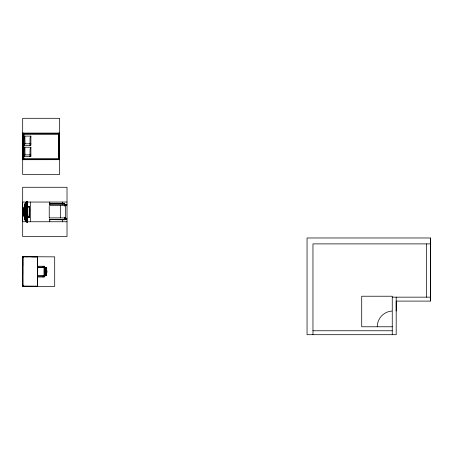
<?xml version="1.0" encoding="UTF-8"?>
<svg xmlns="http://www.w3.org/2000/svg" width="453" height="453" viewBox="0 0 453 453"><rect width="100%" height="100%" fill="white"/><g stroke="black" fill="none" stroke-linecap="round" stroke-linejoin="round"><path stroke-width="0.68" d="M22.684 159.683L22.684 118.301L59.626 118.301L59.626 174.456L22.684 174.456L22.718 133.046L22.718 159.716L59.615 159.683L59.575 133.08L22.684 133.08M25.855 219.965C26.325 219.286 25.747 215.871 25.091 217.366M25.091 208.805L25.81 208.856L25.091 208.856L25.81 208.595L25.074 208.516L25.096 208.006L25.793 207.955L25.855 209.167L25.074 209.15L25.074 206.172L25.815 206.149L25.074 206.172M25.096 216.517C27.327 216.291 24.428 213.697 25.136 216.16C26.229 216.24 24.496 215.571 25.175 216.811M25.091 214.173L25.804 214.173C25.379 212.689 24.813 214.144 25.091 214.971M25.096 217.151L25.838 217.151L25.855 215.883L25.855 209.954L25.091 210.135L25.102 209.178M25.091 213.748L25.798 213.59L25.091 213.907L25.079 210.532L25.815 210.509C26.268 212.055 24.411 211.392 25.091 210.135M25.091 210.345C26.761 210.452 24.881 209.58 25.085 210.56C24.683 212.231 26.206 208.442 25.091 209.711M25.844 209.127L25.855 202.734L26.778 201.698L25.855 202.734L25.855 212.361L25.079 212.361L25.079 213.878M26.801 201.727L26.897 201.727C25.838 201.959 27.361 201.438 26.959 202.197L27.129 222.219M27.254 222.23L27.271 201.71L27.31 202.802M27.208 222.208L27.31 220.356M27.31 203.182L27.31 203.901M27.31 202.548L27.271 201.71L27.31 204.014M27.429 202.117L27.429 222.049L27.412 221.738L27.129 222.202M37.418 273.38L37.463 274.688L37.457 256.715L37.463 286.296L37.48 256.709L37.486 286.296L22.661 286.438L22.678 285.243L22.786 286.285L37.554 286.443L37.554 285.248L37.503 286.319L36.45 286.443L37.554 286.443L37.576 285.866M396.194 311.007L396.194 301.313M396.194 301.098L430.35 301.098L430.35 237.978L307.049 237.978L307.049 334.699L396.194 334.699L396.194 297.157M25.079 203.352L25.079 210.226L25.815 210.13M25.119 203.946L25.079 203.567M25.798 208.165L25.096 208.221C27.678 208.725 22.984 208.539 25.804 207.74M25.861 220.928L25.855 218.589L25.487 218.589M25.091 212.259C26.738 212.004 24.666 212.808 25.074 211.8C27.797 212.582 24.439 213.612 25.091 213.323M25.108 205.351C26.636 205.385 24.79 204.988 25.085 205.883C27.084 205.713 25.068 204.303 25.096 203.669M25.855 203.42L25.804 207.259L25.085 207.259L25.079 206.443L25.81 206.466L25.108 206.568M27.31 220.866L27.271 222.027L27.31 221.698M37.423 285.594L37.486 286.296L22.746 286.279L37.418 286.302L37.474 256.726L22.741 256.715L22.746 257.751L22.797 256.709L54.7 256.857L54.7 286.415L22.684 286.415L22.684 256.857M22.769 285.243L22.741 286.29L23.805 286.438L22.661 286.438L22.684 285.265M25.079 212.044L25.855 211.902L25.085 211.783M25.815 210.877C23.958 210.832 26.489 210.792 25.544 210.968M25.079 204.122L25.815 204.127L25.091 204.178C24.536 206.115 26.948 205.067 25.855 203.301L25.844 207.208L25.079 207.129M26.959 215.334L26.959 202.197M25.108 207.633L25.079 208.748L25.81 208.697L25.091 208.431M25.787 205.028L25.855 203.301M27.31 202.95L27.004 201.755M27.214 201.755L27.203 201.54M36.438 286.432L37.554 286.443L37.576 285.271M37.457 266.449L37.457 267.87M37.401 280.809L37.418 286.302L37.457 256.726L22.797 256.726L28.188 256.738M27.31 222.151C26.733 221.455 27.067 222.74 26.954 221.341C27.588 222.621 26.784 221.744 26.959 220.622M27.39 206.279C32.14 205.469 28.126 216.591 29.326 216.738A0.747 0.747 0 0 1 29.134 217.281L28.426 217.553L29.309 216.936M25.085 210.56L25.085 210.871L25.085 210.402L25.815 210.402L25.091 210.503M24.57 217.429L25.096 217.582L25.091 220.254M25.855 212.361L25.832 209.603L25.102 209.546L25.804 209.546L25.855 213.001L25.085 213.001L25.81 212.955M26.959 202.463L26.959 203.669M27.299 203.72L27.316 202.157L27.299 202.706M37.486 285.248L37.418 286.302L37.486 276.07L37.486 286.273M25.085 208.165C26.75 208.584 24.53 207.253 25.079 208.108M24.904 216.851C27.016 217.582 23.443 216.211 25.815 217.315L25.855 216.845C23.352 217.078 26.857 216.257 25.108 216.619M37.423 285.186L37.423 283.397M29.4 214.864L29.405 209.371M25.074 216.172C24.547 215.56 26.58 216.772 25.096 216.302M29.343 215.209L29.366 209.654M37.412 284.32L37.463 281.302L37.423 283.023M25.776 220.639C25.006 220.832 25.787 220.26 25.555 220.849L25.855 221.007L25.832 220.668M37.565 257.74L37.565 256.568L36.421 256.568L37.565 256.568M25.125 209.518L25.074 208.301M25.51 220.509L25.804 220.617M23.075 159.716L23.075 133.08M23.884 159.716L23.918 133.08M25.81 215.294C25.175 214.858 24.377 216.392 25.81 215.294L25.849 214.813L25.074 214.801L25.085 214.445L25.815 214.445L25.855 213.442C23.573 213.454 27.123 213.816 25.091 213.482M58.692 133.42L23.664 133.42M27.367 221.874L27.186 221.953M25.091 219.065C27.033 218.895 23.681 219.156 25.815 219.337C23.743 219.286 26.965 219.869 25.096 219.705M25.855 203.131L25.855 202.751M27.197 221.834L26.959 222.095L27.016 221.715M29.332 217.038L29.298 216.551M27.31 222.095L27.265 221.828M30.895 136.121L30.872 145.526L23.924 145.526L23.947 136.121L30.895 136.121L30.04 137.888L29.966 145.526L30.895 143.76M49.632 205.588L64.23 205.634M27.004 201.97L27.316 201.953M24.536 206.426L25 206.279L24.247 206.896L23.516 210.079L23.522 213.856M49.405 217.921L49.422 217.723M30.895 147.236L30.872 156.636L23.924 156.636L23.947 147.236L30.895 147.236L30.057 149.003L29.966 156.636L30.895 154.869M37.418 267.899L37.418 267.027M25.81 218.323L25.091 218.589M27.395 202.106L27.395 201.806M37.378 286.296L22.831 286.268L37.418 286.302M23.443 211.013L23.918 207.967M28.698 206.925L28.335 207.168L28.573 206.84M25.096 210.141L25.079 210.322M25.085 209.597L25.815 209.496L25.091 209.496M25.085 218.907L25.81 218.748M23.788 256.709L22.735 256.732L22.741 274.252M25.085 205.515L25.815 205.56L25.091 205.402M25.074 212.865C24.298 211.574 26.648 213.567 25.091 212.899M25.815 211.783L25.091 211.834M25.085 205.13L25.844 204.977M25.413 219.388L25.091 219.654M23.528 210.351L24.258 206.868M22.831 256.8L22.837 286.2M25.102 214.496L25.085 214.813M26.959 217.451L27.004 221.953M25.13 216.71L25.81 216.409L25.855 214.932M28.301 216.84C29.003 216.234 28.262 217.485 28.465 216.591M25.81 207.899L25.136 207.644L25.079 207.995M25.091 207.366C26.121 207.938 26.104 206.115 25.085 206.676M25.096 207.525L25.81 207.689L25.079 207.684M25.81 212.049L25.085 211.993M25.804 214.496L25.096 214.603M25.804 214.597L25.091 214.546M25.804 214.173L25.085 214.122M25.091 210.77L25.815 210.509M25.815 213.482L25.091 213.539M25.102 204.92L25.085 204.337M25.804 215.56L25.085 215.447M25.091 211.409L25.102 211.727L25.804 211.727M25.074 205.956L25.815 205.985L25.108 205.934M25.091 204.762C26.857 204.569 24.439 205.413 25.079 204.207M25.815 211.251L25.085 211.302L25.804 211.143M25.804 214.388L25.091 214.331M25.815 217.315L25.074 217.446L25.844 217.423M27.276 221.721L27.129 222.078M23.516 210.079L23.732 208.975M65.005 217.587L64.943 219.275L64.173 219.79L49.615 219.631L64.173 219.473L64.688 218.958L64.688 217.587M27.004 202.281L26.959 201.71L26.563 201.806M25.815 206.358L25.108 206.2M25.815 218.589L25.091 219.014M25.798 205.775L25.951 205.192L25.798 205.775L25.096 205.611M64.547 218.731L66.064 218.55L64.875 218.261L66.767 218.884L64.847 218.238L64.847 218.55L66.574 218.997L64.62 218.856M23.55 213.952L24.275 217.021L25.113 217.474M28.703 216.687L28.573 216.993M27.203 201.676L27.203 222.264M25.085 215.821C26.614 215.651 24.462 216.302 25.136 215.815M25.108 206.783L25.81 206.834M25.815 208.963L25.074 209.15M64.162 219.631L64.847 218.958L64.847 217.587M25.096 216.092C26.801 216.16 24.445 215.583 25.136 216.16M25.102 211.036L25.815 211.036L25.085 211.143M64.688 205.939L64.688 204.569L64.173 204.048L49.615 203.895L64.173 203.737L64.943 204.252L65.005 205.939M50.011 204.133L49.773 203.556L49.536 204.133M25.085 210.022L25.849 210.028L25.079 210.107M25.102 218.272L25.447 218.323M25.074 207.876L25.81 207.791M64.847 218.958L64.666 219.433M25.079 207.768L25.815 207.638L25.855 208.108M25.125 206.925C27.072 207.208 24.054 206.596 25.17 207.214M25.079 204.575L25.815 204.711M25.079 206.064L25.81 206.041L25.091 206.308M25.079 212.661L25.815 212.423L25.091 212.474M25.079 211.381L25.81 211.358M23.924 137.888L24.87 136.121L25.006 143.76L23.947 145.526M23.924 149.003L24.87 147.236L25.006 154.869L23.947 156.636M25.079 205.855L25.804 205.826M66.574 204.53C61.365 205.928 69.326 203.827 65.957 204.847L66.767 204.643L64.847 205.288L66.019 204.671L64.62 204.671M25.81 219.28L25.81 217.899L25.096 218.006M25.838 212.633L25.091 212.689M64.547 204.796C70.487 204.28 61.699 205.826 65.928 204.722L64.677 204.733C66.155 204.331 66.563 205.203 64.875 205.266L65.962 204.949L64.875 205.266M25.81 210.77L25.074 210.639M64.156 204.207C65.153 203.793 64.773 205.3 64.847 205.939M25.102 214.229L25.838 214.229L25.091 214.388M25.102 219.122L25.81 219.122L25.453 219.173M24.802 206.313L24.349 206.681L24.683 206.336M64.847 205.288L66.767 204.643M64.847 218.55L65.928 218.799L64.677 218.793M49.615 203.895L64.19 203.895M49.773 204.048L49.773 203.737M49.773 219.79L49.773 219.473M49.587 217.921L64.23 217.876M27.395 202.599L27.429 221.24M64.541 204.201L64.847 204.569M22.746 286.273L22.746 285.265M66.019 204.671L64.745 204.694M45.034 275.214L44.394 274.977L46.478 274.518L46.478 275.316L44.394 276.064L44.394 267.1L46.478 267.848L46.478 268.646L44.394 268.193L45.487 267.955L45.102 268.193L46.478 268.646M45.996 268.55L46.268 268.493A5.272 5.226 -89.5 0 1 46.591 269.354A6.399 6.336 89.3 0 1 46.648 269.597A7.758 7.684 89.7 0 1 46.716 269.914A8.245 8.177 -90 0 1 46.869 271.064A8.732 8.652 89.9 0 1 46.625 273.697A5.527 5.481 89.6 0 1 46.274 274.677L45.996 274.62A6.903 6.84 -90 0 0 46.546 271.964A9.921 9.836 -90 0 0 46.585 271.239A8.165 8.092 89.6 0 0 46.433 269.943A5.804 5.753 89.3 0 0 46.002 268.544L46.155 268.55A5.81 5.753 89.1 0 1 46.585 269.943A8.669 8.59 89.6 0 1 46.744 271.794A7.038 6.982 90 0 1 46.183 274.637M44.394 276.064L46.478 275.316M24.921 206.375L24.417 206.727A16.291 16.291 0 0 0 23.76 209.224L23.76 214.609A16.291 16.291 0 0 0 24.417 217.106L24.921 217.451M25.255 210.871L24.462 211.902L25.017 212.831M45.187 268.318L45.464 268.267A6.048 5.991 89.1 0 1 45.81 269.32A8.018 7.95 89.9 0 1 45.878 269.614A10.176 10.091 -89.9 0 1 46.059 272.038A9.598 9.519 89.9 0 1 45.849 273.725A7.826 7.758 89.8 0 1 45.776 274.014A5.997 5.946 89.5 0 1 45.47 274.903L45.187 274.852A6.036 5.985 90 0 0 45.521 273.855A8.664 8.596 89.4 0 0 45.6 273.533A9.411 9.332 89.9 0 0 45.776 272.208A10.77 10.679 90 0 0 45.781 271.811A10.017 9.926 89.9 0 0 45.634 269.812A8.783 8.703 89.8 0 0 45.566 269.507A6.087 6.036 -89.2 0 0 45.192 268.318L45.464 268.267M60.402 205.639L60.402 217.916M28.63 217.542L29.037 217.383M46.478 274.518L45.102 274.977L45.487 275.214M65 205.13L66.653 204.835L64.581 204.926M36.421 256.568L37.48 256.715L37.486 257.746M23.76 256.562L22.65 256.562L22.735 257.734M25.085 204.45L25.804 204.496M64.779 218.573L66.653 218.691L65.94 218.737M25.459 204.654L25.085 204.665L25.815 204.603L25.091 204.603M31.234 256.772L37.373 256.715L37.418 265.441M25.096 218.431L25.815 218.425L25.096 218.374M32.514 256.738L37.373 256.715L37.395 257.077L37.412 256.715L25.725 256.732M25.091 209.92L25.815 209.92M25.091 210.985L25.81 210.985L25.091 210.934M25.815 216.358L25.108 216.409M25.091 218.216L25.81 218.216L25.096 218.165M25.091 204.818L25.804 204.818L25.091 205.028M25.091 206.942L25.804 206.942L25.108 206.998M25.091 207.157L25.815 207.106L24.904 206.981M25.091 207.582L25.81 207.582M25.091 208.646L25.804 208.646M25.085 210.945L25.81 210.56M25.085 211.625L25.815 211.625L25.091 211.568M25.096 215.028L25.815 215.022M25.085 215.237L25.81 215.237L25.091 215.186M25.096 215.662L25.815 215.662L25.091 215.611M25.096 216.942L25.804 216.891M25.096 217.582L25.81 217.576C26.342 218.556 24.06 217.904 25.81 218.057M25.091 217.791L25.804 217.74L25.091 217.74M25.81 217.899L25.074 217.87M25.091 219.495L25.815 219.49L25.096 219.439M24.156 134.416L58.324 134.416M25.006 143.76L30.04 143.76M25.006 154.869L30.057 154.869M24.156 158.346L58.324 158.346M23.698 159.337L58.726 159.337L23.698 159.371M26.2 202.049L22.684 202.049L22.684 236.534L67.016 236.534L67.016 187.276L22.684 187.276L22.684 221.755L67.016 221.755M27.605 202.049L67.016 202.049M64.688 204.569L65.005 204.569M64.666 204.977L66.064 204.977L64.779 204.954M64.156 205.441L64.581 205.441M27.316 206.375L28.799 206.33L29.332 207.106M25.804 207.315L25.085 207.474L25.798 207.423M25.085 209.286L25.815 209.229L25.091 209.229M25.611 210.09L26.268 210.09L25.611 210.09L25.611 213.131M26.268 210.815C24.592 210.169 23.686 212.899 25.611 212.989M26.268 212.989L25.074 213.193L25.815 213.216M25.091 213.963L25.815 213.805L25.102 213.856M25.079 217.015L25.079 219.705L25.113 217.049M27.072 217.553L28.777 217.406L29.219 216.789L29.219 207.021L28.516 206.375M64.156 218.074L64.581 218.074M64.688 218.958L65.005 218.958M64.156 219.309L64.581 219.309M49.615 219.631L64.19 219.631M430.35 243.89L312.961 243.89L312.961 334.699M37.457 266.245L44.445 266.245L44.445 277.032L37.457 277.032M37.406 267.094L38.324 267.157M37.452 267.134L44.281 267.134L44.281 276.036L37.406 276.07M44.394 267.1L46.478 267.848M46.268 268.493L46.11 268.493A5.515 5.464 89.4 0 1 46.489 269.597A8.516 8.443 89.7 0 1 46.449 273.697A5.515 5.47 -89.9 0 1 46.115 274.677M392.253 297.157L430.35 297.157M392.315 326.772L361.709 326.772L361.709 296.228L392.253 296.228L392.253 334.699M312.961 330.758L392.253 330.758M25.108 208.488L25.81 208.488M25.091 210.079L25.804 210.079M25.091 210.294L25.804 210.294M25.091 213.057L25.81 213.057M36.676 256.738L22.65 256.562L22.786 286.285L22.797 256.709L22.826 265.86M25.096 205.186L25.832 205.192M25.113 205.719L25.815 205.724M25.091 214.762L25.849 214.813M25.091 216.676C26.155 216.098 26.212 218.193 25.096 217.525M64.581 218.601L65.9 218.703M25.091 216.46L25.81 216.466M25.481 219.224L25.838 219.229L25.849 219.937M64.728 218.839L66.574 218.997L64.824 218.527L66.03 218.856L64.745 218.833M64.705 204.932L65.962 204.949M65.957 218.68L66.653 218.691L64.977 218.42L66.767 218.884M25.085 219.275L25.408 219.28M25.085 218.85L25.798 218.805M28.981 206.404L28.607 206.313L29.252 206.698M28.998 206.415L28.607 206.313L29.128 206.545M64.875 218.261L65.962 218.578L64.847 218.238M25.181 220.651L25.849 221.002M24.841 217.542L24.36 217.197M25.142 220.634L25.555 220.849M64.162 203.895L64.666 204.088M24.502 217.349L23.828 215.464M23.669 214.677L23.414 211.766M23.409 212.548L23.454 213.074M37.395 273.686L37.423 274.388M26.959 202.338L26.959 202.91M22.831 285.039L22.769 286.29M25.079 216.896L25.079 217.31M430.35 237.978L430.35 301.098M426.409 243.89L426.409 297.157M65.521 205.815L65.521 217.74M62.355 202.049L62.355 204.161M62.355 219.303L62.355 221.755M49.773 202.049L49.773 204.161M49.773 218.941L49.773 221.755M49.23 205.905L49.23 217.661M46.076 267.848L46.076 268.646M46.076 274.518L46.076 275.316M43.171 266.245L43.171 267.593M43.171 275.684L43.171 277.032M37.457 256.857L37.457 286.415M30.419 202.049L30.419 221.755M27.559 201.845L27.559 221.959M27.208 201.596L27.186 201.976M26.959 215.509L26.959 217.134M26.959 219.45L26.959 220.311M25.192 217.015L25.192 219.705M377.241 326.772A15.764 15.764 0 0 1 391.822 311.052M45.311 268.261A6.438 6.382 -89.2 0 1 45.719 269.614A10.181 10.085 89.6 0 1 45.895 272.038M45.357 268.318A6.093 6.042 -88.8 0 1 45.73 269.507A8.766 8.686 89.7 0 1 45.781 269.818A10.102 10.011 89.8 0 1 45.929 272.032A9.032 8.958 89.9 0 1 45.866 272.904A9.683 9.598 -89.8 0 1 45.719 273.697A6.257 6.2 89.9 0 1 45.351 274.852M45.9 272.038A9.388 9.309 90 0 1 45.827 272.921A9.955 9.858 -89.7 0 1 45.713 273.555A7.809 7.746 89.3 0 1 45.623 274.014A6.002 5.957 88.7 0 1 45.311 274.909M25.815 209.388L25.085 209.343L25.815 209.388M58.771 159.683L58.737 133.08L58.771 159.683M25.81 218.482L25.085 218.527L25.81 218.482M25.815 217.208L25.074 217.236L25.815 217.208M25.815 212.1L25.079 212.106L25.815 212.1M25.815 219.546L25.079 219.592L25.815 219.546M25.815 212.74L25.074 212.768L25.815 212.74M25.815 214.654L25.085 214.705L25.815 214.654M25.815 214.014L25.074 214.065L25.815 214.014M25.815 212.531L25.091 212.576L25.815 212.531M25.815 204.235L25.079 204.28L25.815 204.235M49.536 219.394L49.536 219.869L50.011 219.869L50.011 219.394L49.536 219.394M66.376 204.445L66.376 204.92L66.857 204.92L66.857 204.445L66.376 204.445M66.376 218.606L66.376 219.082L66.857 219.082L66.857 218.606L66.376 218.606M25.102 209.762L25.815 209.813L25.102 209.762M25.108 215.079L25.81 215.13L25.108 215.079M25.102 211.891L25.849 211.891L25.102 211.891M25.838 211.466L25.085 211.466L25.838 211.466M25.844 216.783L25.074 216.806L25.844 216.783M64.49 219.728L64.184 219.745L64.49 219.728M25.804 217.633L25.079 217.638L25.81 217.683M25.804 214.869L25.085 214.869L25.815 214.92M26.268 213.742L25.611 213.742L26.257 213.742M44.066 267.349L37.667 267.349L37.667 275.82L44.066 275.82L44.066 267.349M64.49 203.799L64.167 203.782L64.49 203.799"/></g></svg>
